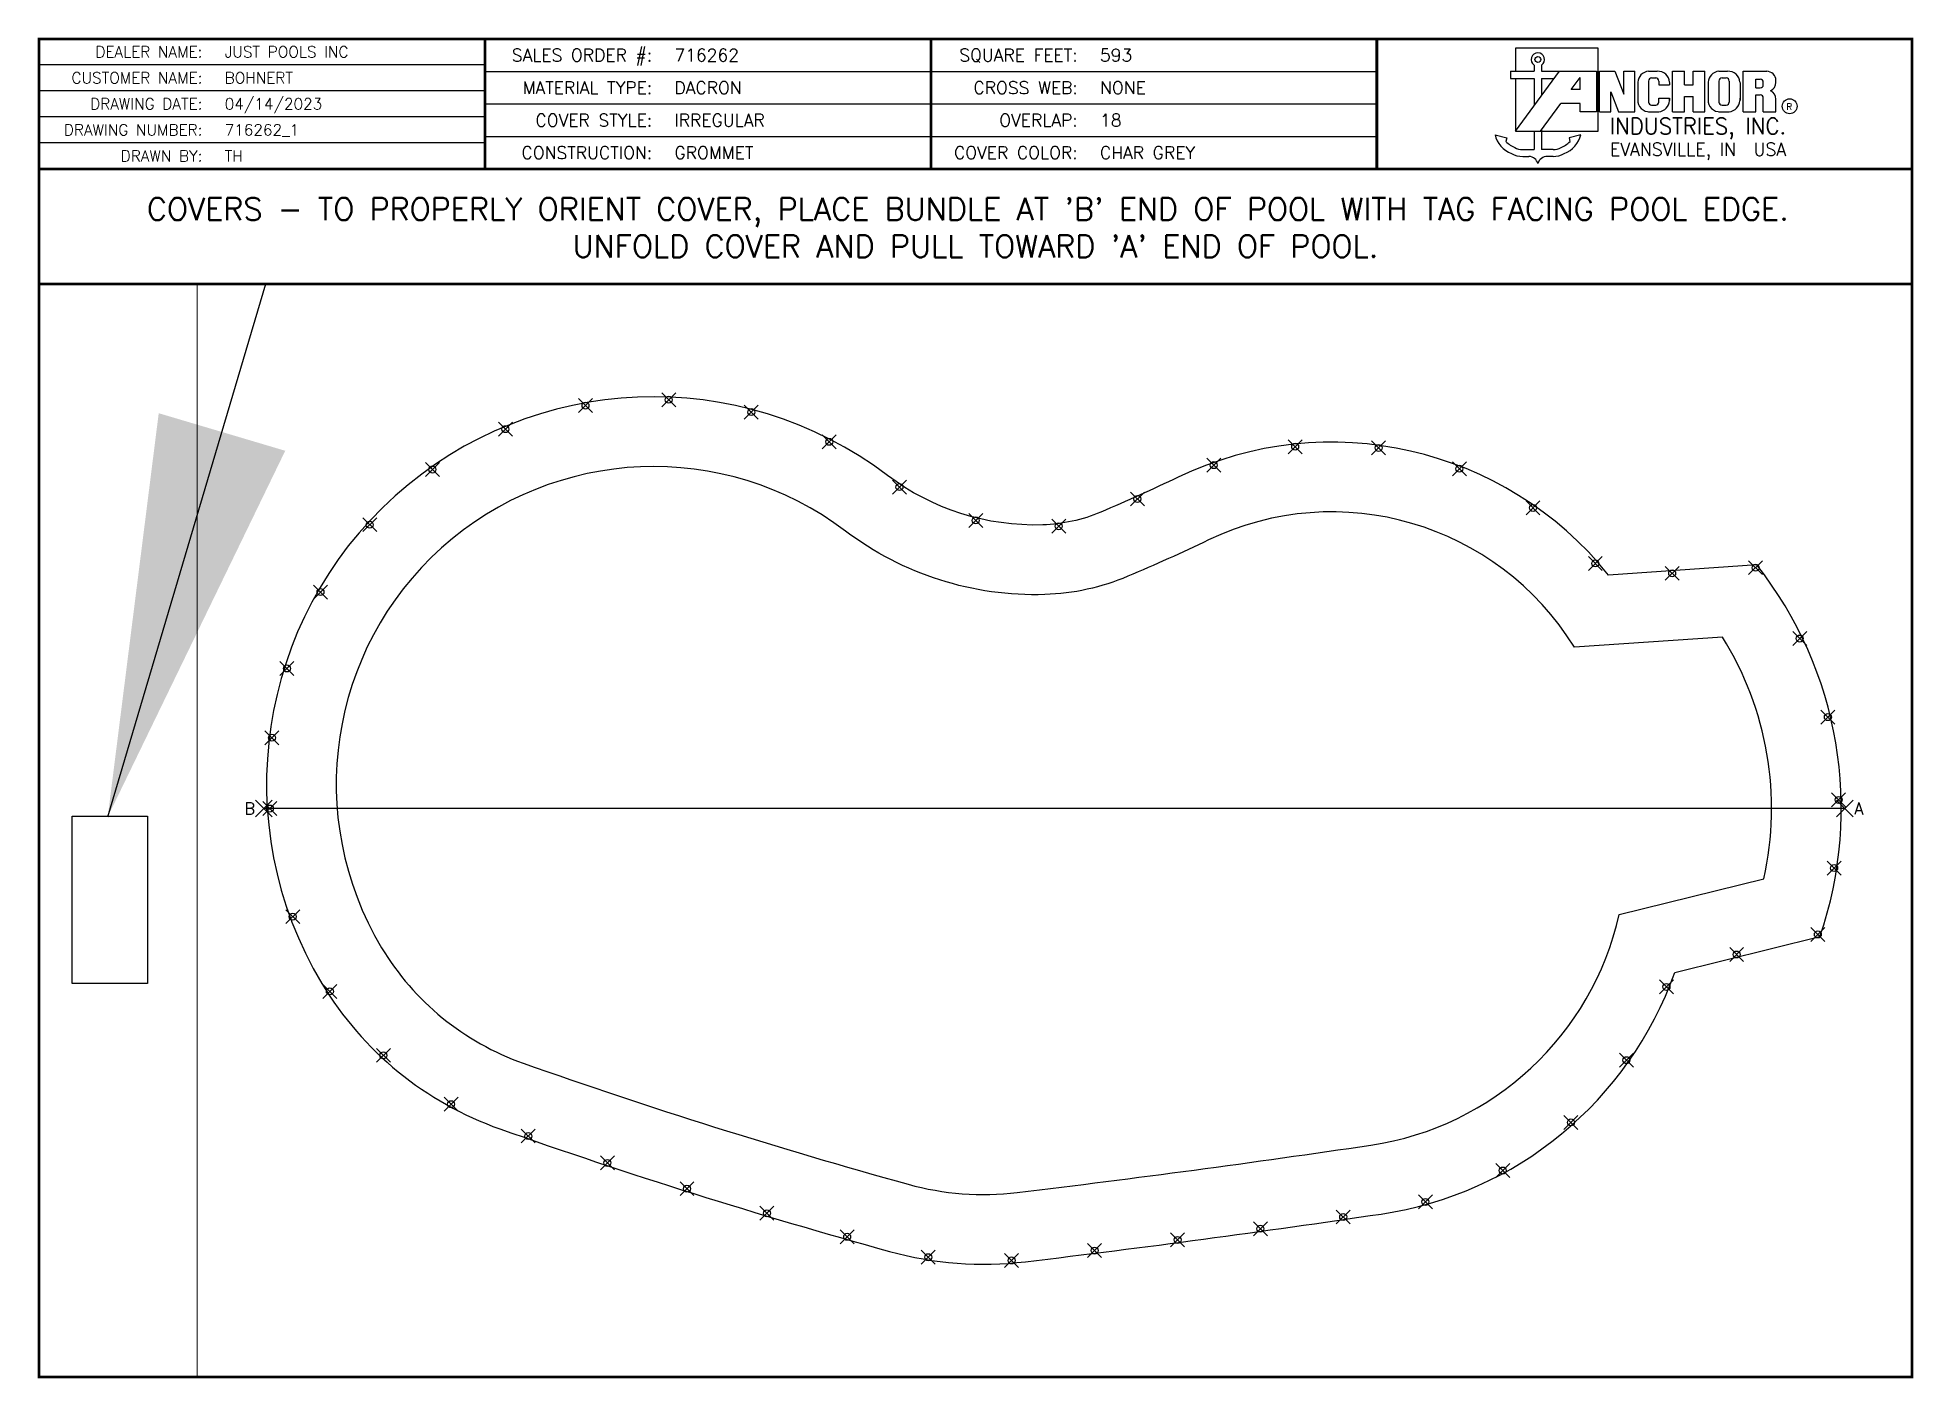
# Paper-space layout 'Customer Drawing' of a CAD drawing. Header units: inches. Extents: x 0 to 126, y 0 to 90.
# The model-space entities are those that its viewports show. They can reach past a viewport. Long polylines and large blocks are cut down to what shows.
import ezdxf
from ezdxf.enums import TextEntityAlignment as Align

# ---------------------------------------------------------------- set-up
doc = ezdxf.new("R2010")
doc.units = ezdxf.units.IN
doc.header["$LTSCALE"] = 12
doc.header["$MEASUREMENT"] = 0
doc.header["$PDMODE"] = 35
doc.header["$PDSIZE"] = 2
doc.layers.get('0').update_dxf_attribs({"linetype": 'CONTINUOUS'})
doc.layers.get('DEFPOINTS').update_dxf_attribs({"linetype": 'CONTINUOUS'})
for name, color, linetype in [('ALIGNMENT_LINE', 2, 'CONTINUOUS'), ('BORDER', 6, 'CONTINUOUS'), ('COVER_FULLNESS', 3, 'CONTINUOUS'), ('GROMMET_MARK', 40, 'CONTINUOUS'), ('INFORMATION', 2, 'CONTINUOUS'), ('POOL_OUTLINE', 4, 'CONTINUOUS')]:
    doc.layers.add(name, color=color, linetype=linetype)
doc.styles.add('DIMENSION', font='ROMANS')
doc.styles.add('RomanS', font='romans.shx', dxfattribs={"width": 0.85})
doc.styles.get("Standard").update_dxf_attribs({"font": 'ROMANS'})
doc.styles.add('TITLEBLOCK1', font='ROMANS')
doc.styles.add('TITLEBLOCK2', font='romans.shx')
doc.dimstyles.get("Standard").update_dxf_attribs({"dimscale": 36, "dimtxt": 0.09375, "dimasz": 0.004, "dimexe": 0.046875, "dimexo": 0.0625, "dimgap": 0.03125, "dimtad": 0, "dimdec": 0, "dimzin": 4, "dimdsep": 46, "dimlunit": 4, "dimtxsty": 'DIMENSION', "dimcen": -0.09375, "dimse1": 1, "dimse2": 1, "dimclrd": 256, "dimclre": 256, "dimclrt": 256, "dimadec": 0, "dimazin": 0, "dimtfac": 1, "dimtdec": 3, "dimtofl": 0, "dimtmove": 2, "dimatfit": 3, "dimfxl": 0, "dimfrac": 2, "dimtolj": 1, "dimtzin": 7, "dimarcsym": 0})

# ---------------------------------------------------------------- blocks, each defined once
blk = doc.blocks.new('DEALER_NAME')
at = {"style": 'TITLEBLOCK1'}
blk.add_text('DEALER NAME:', height=0.75, dxfattribs=at).set_placement((10.94, 0.86), align=Align.MIDDLE_RIGHT)
at = {"style": 'TITLEBLOCK2'}
blk.add_attdef('DEALER_NAME', text='', height=0.75, dxfattribs=at).set_placement((12.44, 0.86), align=Align.MIDDLE_LEFT)
blk = doc.blocks.new('CUSTOMER_NAME')
at = {"style": 'TITLEBLOCK1'}
blk.add_text('CUSTOMER NAME:', height=0.75, dxfattribs=at).set_placement((10.94, 0.86), align=Align.MIDDLE_RIGHT)
at = {"style": 'TITLEBLOCK2'}
blk.add_attdef('CUSTOMER_NAME', text='', height=0.75, dxfattribs=at).set_placement((12.44, 0.86), align=Align.MIDDLE_LEFT)
blk = doc.blocks.new('DRAWING_DATE')
at = {"style": 'TITLEBLOCK1'}
blk.add_text('DRAWING DATE:', height=0.75, dxfattribs=at).set_placement((10.94, 0.86), align=Align.MIDDLE_RIGHT)
at = {"style": 'TITLEBLOCK2'}
blk.add_attdef('DRAWING_DATE', text='', height=0.75, dxfattribs=at).set_placement((12.44, 0.86), align=Align.MIDDLE_LEFT)
blk = doc.blocks.new('DRAWING_NUMBER')
at = {"style": 'TITLEBLOCK1'}
blk.add_text('DRAWING NUMBER:', height=0.75, dxfattribs=at).set_placement((10.94, 0.86), align=Align.MIDDLE_RIGHT)
at = {"style": 'TITLEBLOCK2'}
blk.add_attdef('DRAWING_NUMBER', text='', height=0.75, dxfattribs=at).set_placement((12.44, 0.86), align=Align.MIDDLE_LEFT)
blk = doc.blocks.new('DRAWN_BY')
at = {"style": 'TITLEBLOCK1'}
blk.add_text('DRAWN BY:', height=0.75, dxfattribs=at).set_placement((10.94, 0.86), align=Align.MIDDLE_RIGHT)
at = {"style": 'TITLEBLOCK2'}
blk.add_attdef('DRAWN_BY', text='', height=0.75, dxfattribs=at).set_placement((12.44, 0.86), align=Align.MIDDLE_LEFT)
blk = doc.blocks.new('SALES_ORDER')
at = {"style": 'TITLEBLOCK1'}
blk.add_text('SALES ORDER #:', height=0.8438, dxfattribs=at).set_placement((11.74, 0.86), align=Align.MIDDLE_RIGHT)
at = {"style": 'TITLEBLOCK2'}
blk.add_attdef('SALES_ORDER', text='', height=0.844, dxfattribs=at).set_placement((13.24, 0.86), align=Align.MIDDLE_LEFT)
blk = doc.blocks.new('COLOR')
at = {"style": 'TITLEBLOCK1'}
blk.add_text('COVER COLOR:', height=0.8438, dxfattribs=at).set_placement((11.74, 0.86), align=Align.MIDDLE_RIGHT)
at = {"style": 'TITLEBLOCK2'}
blk.add_attdef('COVER_COLOR', text='', height=0.844, dxfattribs=at).set_placement((13.24, 0.86), align=Align.MIDDLE_LEFT)
blk = doc.blocks.new('SQUARE_FEET')
at = {"style": 'TITLEBLOCK1'}
blk.add_text('SQUARE FEET:', height=0.8438, dxfattribs=at).set_placement((11.74, 0.86), align=Align.MIDDLE_RIGHT)
at = {"style": 'TITLEBLOCK2'}
blk.add_attdef('SQUARE_FEET', text='', height=0.844, dxfattribs=at).set_placement((13.24, 0.86), align=Align.MIDDLE_LEFT)
blk = doc.blocks.new('OVERLAP')
at = {"style": 'TITLEBLOCK1'}
blk.add_text('OVERLAP:', height=0.844, dxfattribs=at).set_placement((11.33, 0.86), align=Align.MIDDLE_RIGHT)
at = {"style": 'TITLEBLOCK2'}
blk.add_attdef('OVERLAP', text='', height=0.844, dxfattribs=at).set_placement((12.83, 0.86), align=Align.MIDDLE_LEFT)
blk = doc.blocks.new('WEB_SPACING')
at = {"style": 'TITLEBLOCK1'}
blk.add_text('CROSS WEB:', height=0.844, dxfattribs=at).set_placement((11.33, 0.86), align=Align.MIDDLE_RIGHT)
at = {"style": 'TITLEBLOCK2'}
blk.add_attdef('CROSS_WEB', text='', height=0.844, dxfattribs=at).set_placement((12.83, 0.86), align=Align.MIDDLE_LEFT)
blk = doc.blocks.new('CONSTRUCT')
at = {"style": 'TITLEBLOCK1'}
blk.add_text('CONSTRUCTION:', height=0.8438, dxfattribs=at).set_placement((11.33, 0.86), align=Align.MIDDLE_RIGHT)
at = {"style": 'TITLEBLOCK2'}
blk.add_attdef('CONSTRUCTION', text='', height=0.844, dxfattribs=at).set_placement((12.83, 0.86), align=Align.MIDDLE_LEFT)
blk = doc.blocks.new('STYLE')
at = {"style": 'TITLEBLOCK1'}
blk.add_text('COVER STYLE:', height=0.8438, dxfattribs=at).set_placement((11.33, 0.86), align=Align.MIDDLE_RIGHT)
at = {"style": 'TITLEBLOCK2'}
blk.add_attdef('COVER_STYLE', text='', height=0.844, dxfattribs=at).set_placement((12.83, 0.86), align=Align.MIDDLE_LEFT)
blk = doc.blocks.new('MATERIAL')
at = {"style": 'TITLEBLOCK1'}
blk.add_text('MATERIAL TYPE:', height=0.8438, dxfattribs=at).set_placement((11.33, 0.86), align=Align.MIDDLE_RIGHT)
at = {"style": 'TITLEBLOCK2'}
blk.add_attdef('MATERIAL_TYPE', text='', height=0.844, dxfattribs=at).set_placement((12.83, 0.86), align=Align.MIDDLE_LEFT)
blk = doc.blocks.new('ANCHOR')
for p, q in [((13.394, 1.776), (13.577, 1.776)), ((13.394, 1.776), (13.394, 1.721)), ((13.433, 1.316), (13.771, 1.776)), ((13.577, 1.824), (13.577, 1.776)), ((13.634, 1.824), (13.634, 1.776)), ((13.634, 1.776), (13.771, 1.776)), ((13.771, 1.776), (14.056, 1.776)), ((14.056, 1.776), (14.056, 1.465)), ((14.08, 1.776), (14.198, 1.776)), ((14.08, 1.465), (14.08, 1.776)), ((14.198, 1.776), (14.266, 1.6)), ((14.266, 1.6), (14.266, 1.776)), ((14.266, 1.776), (14.352, 1.776)), ((14.352, 1.465), (14.352, 1.776)), ((14.457, 1.776), (14.524, 1.776)), ((14.641, 1.465), (14.641, 1.776)), ((14.641, 1.776), (14.735, 1.776)), ((14.735, 1.671), (14.735, 1.776)), ((14.801, 1.776), (14.89, 1.776)), ((14.801, 1.671), (14.801, 1.776)), ((14.89, 1.465), (14.89, 1.776)), ((14.999, 1.776), (15.066, 1.776)), ((15.187, 1.465), (15.187, 1.776)), ((15.187, 1.776), (15.367, 1.776)), ((13.394, 1.721), (13.577, 1.721)), ((13.577, 1.721), (13.577, 1.512)), ((13.634, 1.721), (13.634, 1.589)), ((13.634, 1.721), (13.73, 1.721)), ((13.861, 1.636), (13.93, 1.729)), ((13.93, 1.636), (13.861, 1.636)), ((13.93, 1.636), (13.93, 1.729)), ((14.166, 1.465), (14.166, 1.617)), ((14.166, 1.617), (14.225, 1.465)), ((14.374, 1.691), (14.374, 1.558)), ((14.457, 1.701), (14.457, 1.539)), ((14.481, 1.725), (14.513, 1.725)), ((14.536, 1.701), (14.536, 1.671)), ((14.536, 1.671), (14.619, 1.671)), ((14.619, 1.691), (14.619, 1.671)), ((14.735, 1.671), (14.801, 1.671)), ((14.916, 1.691), (14.916, 1.558)), ((14.999, 1.701), (14.999, 1.539)), ((15.023, 1.725), (15.055, 1.725)), ((15.079, 1.701), (15.079, 1.539)), ((15.162, 1.691), (15.162, 1.55)), ((15.284, 1.648), (15.284, 1.715)), ((15.284, 1.715), (15.317, 1.715)), ((15.284, 1.648), (15.317, 1.648)), ((15.284, 1.465), (15.284, 1.594)), ((15.284, 1.594), (15.317, 1.594)), ((15.34, 1.672), (15.34, 1.691)), ((15.438, 1.691), (15.438, 1.705)), ((13.626, 1.316), (13.782, 1.528)), ((13.93, 1.528), (13.782, 1.528)), ((13.93, 1.465), (13.93, 1.528)), ((14.056, 1.465), (13.93, 1.465)), ((14.08, 1.465), (14.166, 1.465)), ((14.225, 1.465), (14.352, 1.465)), ((14.457, 1.465), (14.524, 1.465)), ((14.469, 1.465), (14.536, 1.465)), ((14.481, 1.515), (14.513, 1.515)), ((14.536, 1.539), (14.536, 1.57)), ((14.536, 1.57), (14.619, 1.57)), ((14.619, 1.55), (14.619, 1.57)), ((14.619, 1.57), (14.619, 1.55)), ((14.641, 1.465), (14.735, 1.465)), ((14.735, 1.465), (14.735, 1.583)), ((14.735, 1.583), (14.801, 1.583)), ((14.801, 1.465), (14.801, 1.583)), ((14.801, 1.465), (14.89, 1.465)), ((14.999, 1.465), (15.066, 1.465)), ((15.012, 1.465), (15.079, 1.465)), ((15.023, 1.515), (15.055, 1.515)), ((15.162, 1.55), (15.162, 1.57)), ((15.187, 1.465), (15.284, 1.465)), ((15.34, 1.465), (15.34, 1.57)), ((15.34, 1.465), (15.438, 1.465)), ((15.438, 1.465), (15.438, 1.561)), ((13.433, 1.316), (13.626, 1.316)), ((13.577, 1.316), (13.577, 1.174)), ((13.634, 1.326), (13.634, 1.174)), ((13.275, 1.288), (13.365, 1.264)), ((13.365, 1.264), (13.358, 1.235)), ((13.488, 1.174), (13.577, 1.174)), ((13.722, 1.174), (13.634, 1.174)), ((13.935, 1.288), (13.845, 1.264)), ((13.845, 1.264), (13.852, 1.235)), ((13.489, 1.121), (13.536, 1.121)), ((13.722, 1.121), (13.679, 1.121))]:
    blk.add_line(p, q)
blk.add_lwpolyline([(13.433, 1.721), (13.433, 1.316), (14.069, 1.316), (14.069, 1.954), (13.433, 1.954), (13.433, 1.776)])
for centre, radius in [((13.605, 1.867), 0.0223), ((15.544, 1.507), 0.0573)]:
    blk.add_circle(centre, radius)
for centre, radius, start, end in [((13.605, 1.867), 0.0514, 303.6907, 236.3094), ((14.463, 1.687), 0.0894, 94.0622, 177.1638), ((14.53, 1.687), 0.0894, 2.8362, 94.0622), ((15.005, 1.687), 0.0894, 94.0622, 177.1638), ((15.072, 1.687), 0.0894, 2.8362, 94.0622), ((15.367, 1.705), 0.0712, 0, 90), ((14.481, 1.701), 0.0237, 90, 180), ((14.513, 1.701), 0.0237, 0, 90), ((15.023, 1.701), 0.0237, 90, 180), ((15.055, 1.701), 0.0237, 0, 90), ((15.317, 1.691), 0.0237, 0, 90), ((15.317, 1.672), 0.0237, 270, 0), ((15.317, 1.57), 0.0237, 0, 90), ((15.367, 1.691), 0.0712, 294.5633, 360), ((15.367, 1.561), 0.0712, 0, 65.4367), ((14.463, 1.554), 0.0894, 177.1638, 274.0622), ((14.481, 1.539), 0.0237, 180, 270), ((14.513, 1.539), 0.0237, 270, 0), ((14.53, 1.554), 0.0894, 274.0622, 357.1638), ((15.005, 1.554), 0.0894, 177.1638, 274.0622), ((15.023, 1.539), 0.0237, 180, 270), ((15.055, 1.539), 0.0237, 270, 0), ((15.072, 1.554), 0.0894, 274.0622, 357.1638), ((13.478, 1.337), 0.209, 193.5417, 248.5031), ((13.509, 1.381), 0.209, 223.9489, 248.5031), ((13.487, 1.302), 0.129, 241.891, 270.4945), ((13.723, 1.302), 0.129, 269.5055, 298.109), ((13.702, 1.381), 0.209, 291.4969, 316.0511), ((13.732, 1.337), 0.209, 291.4969, 346.4583), ((13.487, 1.302), 0.181, 241.891, 270.4945), ((13.534, 1.047), 0.0735, 14.3338, 88.169), ((13.676, 1.047), 0.0735, 88.169, 165.6662), ((13.723, 1.302), 0.181, 269.5055, 298.109)]:
    blk.add_arc(centre, radius, start, end)
at = {"color": 3, "style": 'RomanS'}
blk.add_text('R', height=0.05, dxfattribs=at).set_placement((15.563, 1.479), align=Align.RIGHT)
for s, height, width, p, p2 in [('INDUSTRIES, INC.', 0.125, 0.860154, (14.16, 1.292), (15.517, 1.292)), ('EVANSVILLE, IN  USA', 0.1, 0.842976, (14.16, 1.126), (15.517, 1.126))]:
    blk.add_text(s, height=height, dxfattribs=dict(at, width=width)).set_placement(p, p2, align=Align.FIT)
blk = doc.blocks.new('ALIGNR')
for p, q in [((-0.066, -0.066), (0.066, 0.066)), ((-0.066, 0.066), (0.066, -0.066))]:
    blk.add_line(p, q)
blk.add_text('A', height=0.0938).set_placement((0.113, 0), align=Align.MIDDLE)
blk = doc.blocks.new('ALIGNL')
for p, q in [((-0.066, -0.066), (0.066, 0.066)), ((-0.066, 0.066), (0.066, -0.066))]:
    blk.add_line(p, q)
blk.add_text('B', height=0.0938).set_placement((-0.113, 0), align=Align.MIDDLE)

msp = doc.modelspace()

# ---------------------------------------------------------------- linework, layer by layer
at = {"layer": 'ALIGNMENT_LINE'}
msp.add_line((1042.87, 528), (589.13, 528), dxfattribs=at)
at = {"layer": 'COVER_FULLNESS'}
msp.add_lwpolyline([(994.08, 480.96), (1035.71, 491.23, 0.255358), (1017.62, 597.89), (975.07, 595.01, 0.348694), (851.55, 623.09, -0.0116), (829.32, 613.05, -0.092702), (812.66, 609.39, -0.171633), (768.15, 623.58, 0.825636), (605.8, 477.77, 0.174269), (656.89, 436.07, 0.017314), (768.74, 400.9, 0.097628), (807.74, 397.95, 0.007021), (909.8, 411.64, 0.277329)], format="xyb", close=True, dxfattribs=at)
at = {"layer": 'GROMMET_MARK'}
for p in [(705.34, 645.31), (681.45, 643.64), (729.03, 641.78), (658.47, 636.86), (751.4, 633.23), (885.13, 631.83), (909.07, 631.47), (637.5, 625.28), (861.77, 626.54), (932.26, 625.5), (771.56, 620.25), (839.84, 616.83), (953.39, 614.25), (619.53, 609.45), (793.44, 610.68), (817.26, 609.01), (971.28, 598.34), (1017.27, 597.11), (993.33, 595.49), (605.39, 590.12), (1029.95, 576.78), (595.76, 568.19), (1038.01, 554.23), (591.46, 548.32), (590.88, 528), (1041.09, 530.47), (1039.81, 510.9), (597.43, 496.97), (1035.13, 491.86), (1011.83, 486.11), (608.08, 475.52), (991.69, 476.8), (623.46, 457.17), (980.2, 455.79), (642.87, 443.16), (964.26, 437.92), (665.02, 434.02), (687.75, 426.31), (944.69, 424.12), (710.58, 418.91), (922.5, 415.1), (733.52, 411.85), (875.15, 407.42), (898.91, 410.79), (756.55, 405.1), (851.37, 404.2), (779.81, 399.25), (803.73, 398.31), (827.56, 401.14)]:
    msp.add_point(p, dxfattribs=at)
at = {"layer": 'POOL_OUTLINE'}
msp.add_lwpolyline([(978.11, 497.62), (1019.66, 507.87, 0.19673), (1007.77, 577.18), (965.26, 574.3, 0.383447), (860.21, 605.06, -0.0116), (837.12, 594.64, -0.092702), (813.28, 589.4, -0.171633), (756.07, 607.64, 0.825636), (622.94, 488.07, 0.174269), (663.55, 454.93, 0.017314), (774.07, 420.18, 0.097628), (805.36, 417.81, 0.007021), (906.86, 431.42, 0.310124)], format="xyb", close=True, dxfattribs=at)

# ---------------------------------------------------------------- block references
at = {"layer": 'ALIGNMENT_LINE', "xscale": 36, "yscale": 36, "zscale": 36}
for name, p in [('ALIGNL', (589.13, 528)), ('ALIGNR', (1042.87, 528))]:
    msp.add_blockref(name, p, dxfattribs=at)

psp = doc.layouts.new('Customer Drawing')

# ---------------------------------------------------------------- linework, layer by layer
at = {"layer": 'BORDER'}
for p, q in [((30, 88.25), (0, 88.25)), ((30, 87.81), (90, 87.81)), ((30, 86.5), (0, 86.5)), ((30, 84.75), (0, 84.75)), ((30, 85.63), (90, 85.63)), ((30, 83.44), (90, 83.44)), ((30, 83), (0, 83))]:
    psp.add_line(p, q, dxfattribs=at)
at = {"layer": 'BORDER', "const_width": 0.188}
psp.add_lwpolyline([(0, 0), (0, 90), (126, 90), (126, 0)], close=True, dxfattribs=at)
for points in [[(30, 90), (30, 81.25)], [(60, 90), (60, 81.25)], [(90, 81.25), (90, 90)], [(0, 81.25), (126, 81.25)], [(0, 73.52), (126, 73.52)]]:
    psp.add_lwpolyline(points, dxfattribs=at)
at = {"layer": 'BORDER'}
psp.add_lwpolyline([(2.23, 37.72), (7.3, 37.72), (7.3, 26.48), (2.23, 26.48)], close=True, dxfattribs=at)
psp.add_solid([(4.63, 37.68), (4.61, 38.71), (5.24, 38.49), (4.63, 37.68)], dxfattribs=at)

# ---------------------------------------------------------------- block references
at = {"xscale": 8.734209272289647, "yscale": 8.734209272289647, "zscale": 8.734209272289647}
psp.add_blockref('ANCHOR', (-18, 72.31), dxfattribs=at)
at = {"layer": 'INFORMATION'}
for name, p, values in [('DEALER_NAME', (0.06, 88.27), {'DEALER_NAME': 'JUST POOLS INC'}), ('SALES_ORDER', (29.51, 88.05), {'SALES_ORDER': '716262'}), ('SQUARE_FEET', (58.13, 88.05), {'SQUARE_FEET': '593'}), ('CUSTOMER_NAME', (0.06, 86.52), {'CUSTOMER_NAME': 'BOHNERT'}), ('MATERIAL', (29.92, 85.86), {'MATERIAL_TYPE': 'DACRON'}), ('WEB_SPACING', (58.55, 85.86), {'CROSS_WEB': 'NONE'}), ('DRAWING_DATE', (0.06, 84.77), {'DRAWING_DATE': '04/14/2023'}), ('STYLE', (29.92, 83.67), {'COVER_STYLE': 'IRREGULAR'}), ('OVERLAP', (58.55, 83.67), {'OVERLAP': '18'}), ('DRAWING_NUMBER', (0.06, 83.02), {'DRAWING_NUMBER': '716262_1'}), ('DRAWN_BY', (0.06, 81.27), {'DRAWN_BY': 'TH'}), ('CONSTRUCT', (29.92, 81.49), {'CONSTRUCTION': 'GROMMET'}), ('COLOR', (58.13, 81.49), {'COVER_COLOR': 'CHAR GREY'})]:
    psp.add_blockref(name, p, dxfattribs=at).add_auto_attribs(values)

# ---------------------------------------------------------------- texts
at = {"layer": 'INFORMATION', "insert": (63, 79.31), "char_height": 1.5, "width": 122.718, "attachment_point": 2}
psp.add_mtext("COVERS - TO PROPERLY ORIENT COVER, PLACE BUNDLE AT 'B' END OF POOL WITH TAG FACING POOL EDGE.  UNFOLD COVER AND PULL TOWARD 'A' END OF POOL.", dxfattribs=at)

# ---------------------------------------------------------------- leaders
at = {"layer": 'BORDER'}
psp.add_leader([(4.63, 37.68), (15.27, 73.52)], dimstyle='Standard', override={"dimasz": 0.75, "dimgap": 0.03125, "dimtad": 0}, dxfattribs=at)

# ---------------------------------------------------------------- viewports
at = {"layer": 'DEFPOINTS'}
vp = psp.add_viewport(center=(68.32, 36.76), size=(115.35, 73.5178), view_center_point=(816.08, 521.69), view_height=313.6805, dxfattribs=at)
vp.frozen_layers = ['0', 'BORDER', 'DEFPOINTS', 'INFORMATION']

doc.saveas('drawing.dxf')
